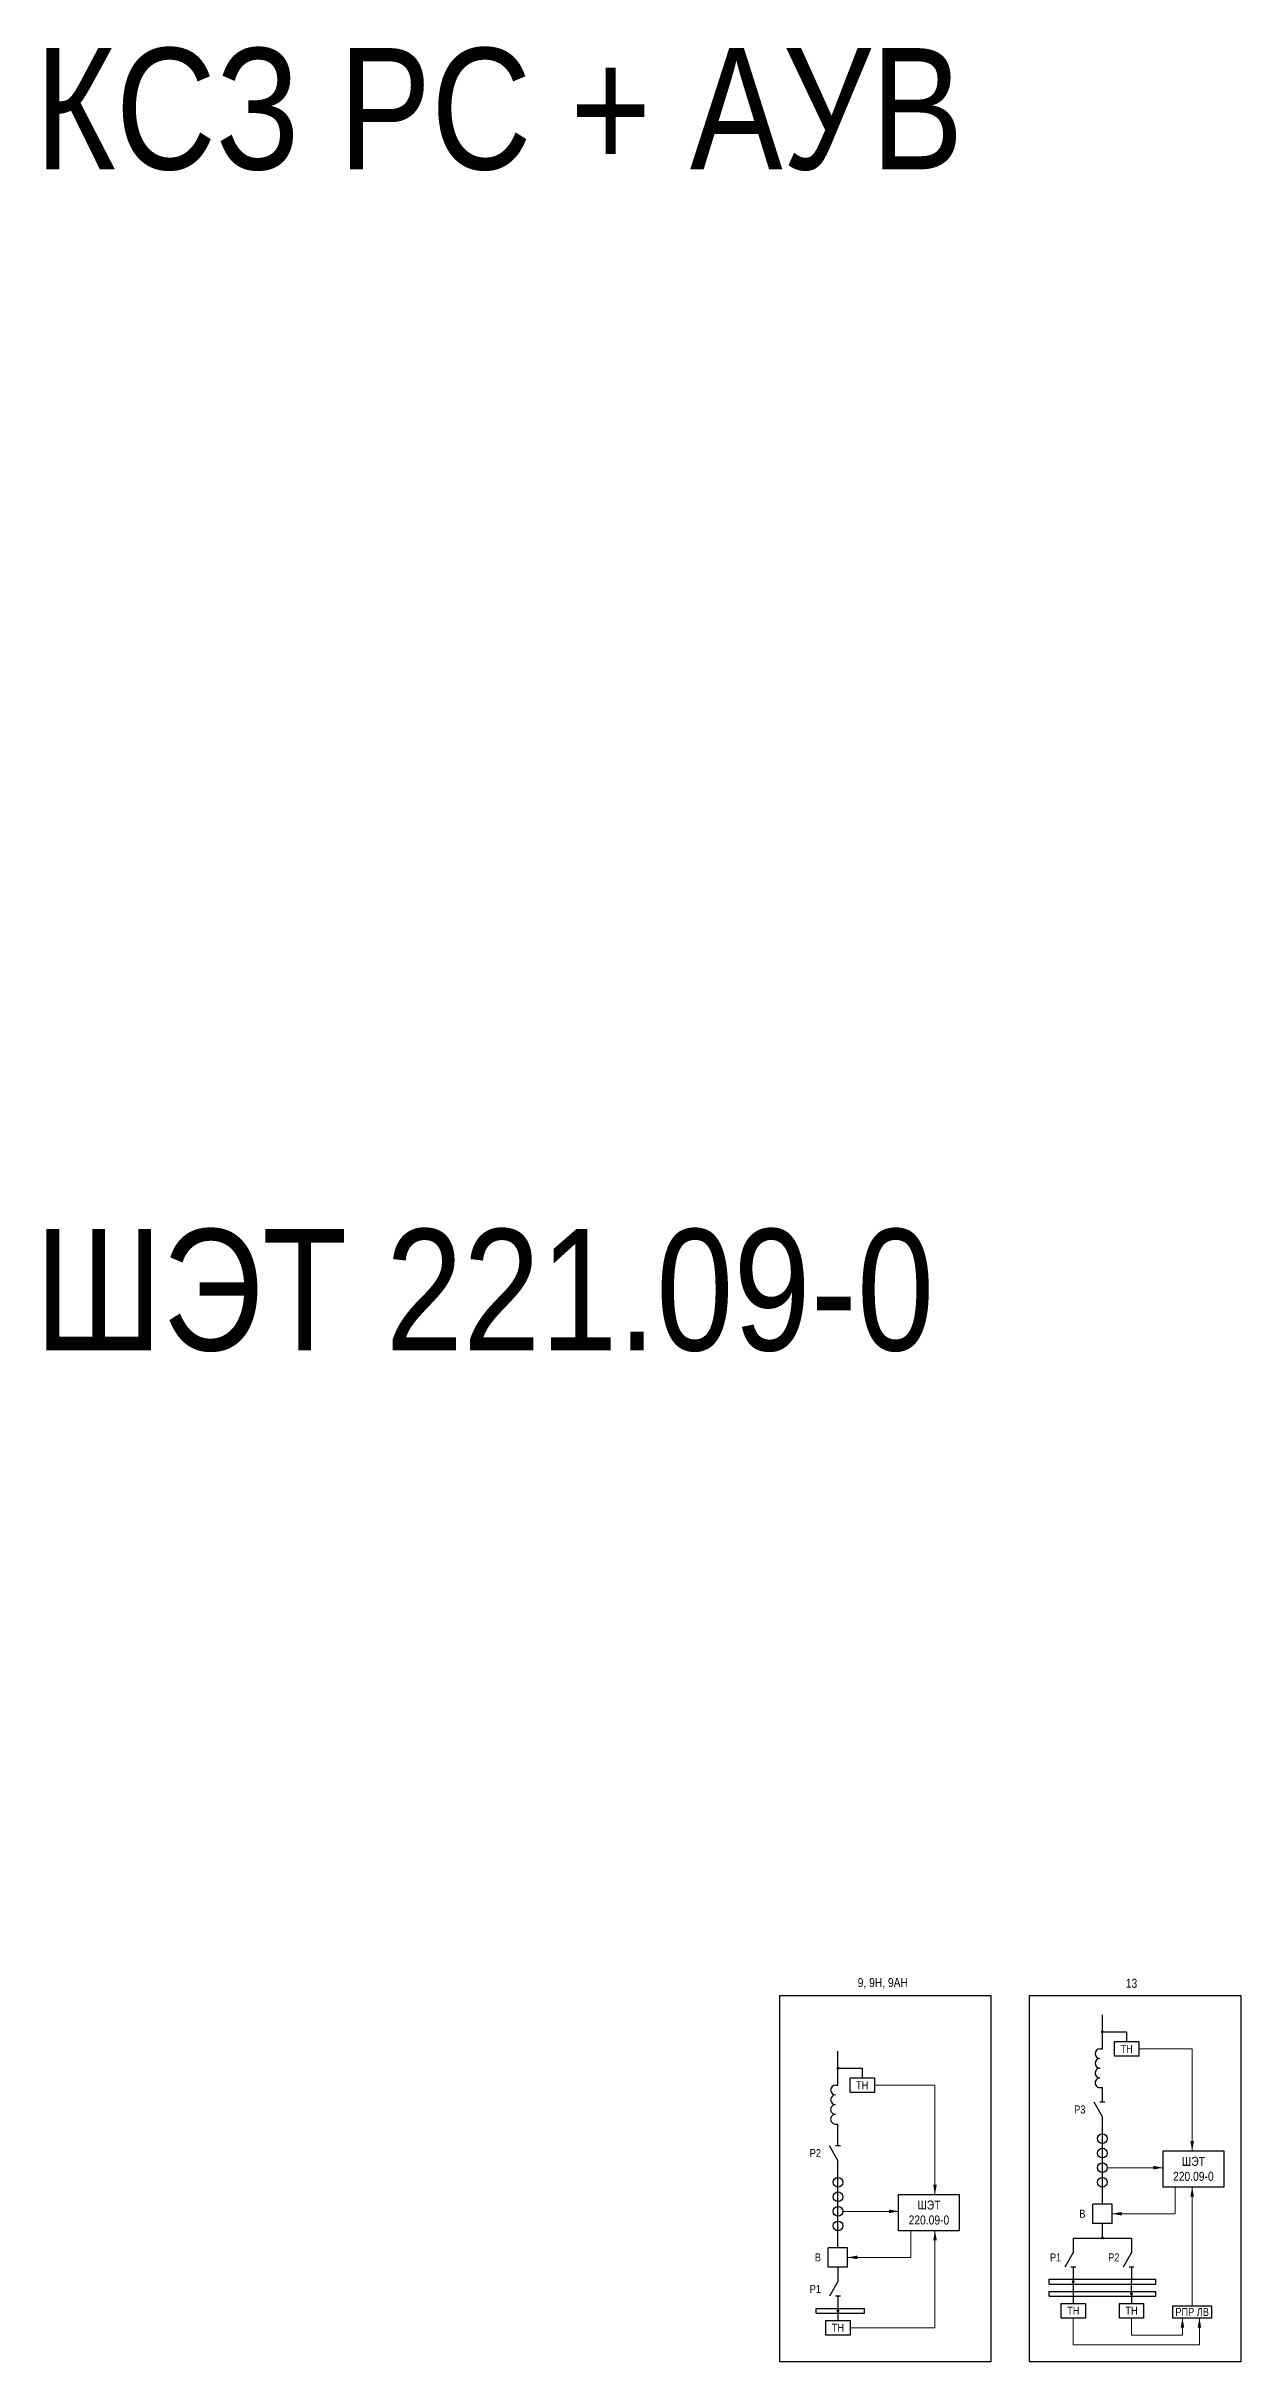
# Model space of a CAD drawing. Header units: millimetres. Extents: x -14593 to 14732, y -17400 to 5232.
# Drawn here: x 13896 to 14388, y -155 to 800 of the extents above; entities that cross this region are included whole.
import ezdxf
from ezdxf.enums import TextEntityAlignment as Align

# ---------------------------------------------------------------- set-up
doc = ezdxf.new("R2010")
doc.units = ezdxf.units.MM
doc.layers.add('Основная', color=7, linetype='Continuous', lineweight=30)
doc.layers.add('Тонкая', color=7, linetype='Continuous', lineweight=18)
doc.styles.add('Narrow', font='ARIALN.TTF')
doc.styles.add('Вывод', font='tahoma.ttf', dxfattribs={"height": 2.5})
doc.styles.add('Компонент', font='ARIALN.TTF', dxfattribs={"height": 3.5})

# ---------------------------------------------------------------- blocks, each defined once
blk = doc.blocks.new('*U80')
at = {"color": 0, "linetype": 'ByBlock'}
for p, q in [((0, 0), (-8, 0)), ((-8, -8), (-8, 0)), ((0, -8), (0, 0)), ((0, -8), (-8, -8))]:
    blk.add_line(p, q, dxfattribs=at)
at = {"layer": 'Основная', "style": 'Компонент'}
blk.add_attdef('ОУ', text='', height=3.5, dxfattribs=at).set_placement((-15, -3), align=Align.MIDDLE_CENTER)
blk = doc.blocks.new('*U18')
at = {"color": 0, "linetype": 'ByBlock'}
blk.add_line((0, 0), (6, 3.43), dxfattribs=at)
blk = doc.blocks.new('*U10')
at = {"color": 0}
blk.add_line((0, -1), (0, 1), dxfattribs=at)
blk = doc.blocks.new('*U79')
at = {"color": 0, "linetype": 'ByBlock'}
for p, q in [((0, 3), (0, 9)), ((0, -9), (0, -3))]:
    blk.add_line(p, q, dxfattribs=at)
at = {"color": 0, "linetype": 'ByBlock', "ltscale": 0.25, "rotation": 89.99999999999999}
for name, p in [('*U18', (0, -3)), ('*U10', (0, 3))]:
    blk.add_blockref(name, p, dxfattribs=at)
at = {"layer": 'Основная'}
for tag, height, style, p in [('ОУ', 3.5, 'Компонент', (-12, 0)), ('В1', 2.5, 'Вывод', (2, 7)), ('В2', 2.5, 'Вывод', (2, -7))]:
    blk.add_attdef(tag, text='', height=height, dxfattribs=dict(at, style=style)).set_placement(p, align=Align.MIDDLE_CENTER)
blk = doc.blocks.new('*U81')
at = {"color": 0, "linetype": 'ByBlock'}
for p, q in [((0, 9), (0, 3)), ((0, -3), (0, -9))]:
    blk.add_line(p, q, dxfattribs=at)
at = {"color": 0, "linetype": 'ByBlock', "ltscale": 0.25, "xscale": -1, "rotation": 90}
for name, p in [('*U18', (0, 3)), ('*U10', (0, -3))]:
    blk.add_blockref(name, p, dxfattribs=at)
at = {"layer": 'Основная'}
for tag, height, style, p in [('ОУ', 3.5, 'Компонент', (-12, 0)), ('В2', 2.5, 'Вывод', (2, 7)), ('В1', 2.5, 'Вывод', (2, -7))]:
    blk.add_attdef(tag, text='', height=height, dxfattribs=dict(at, style=style)).set_placement(p, align=Align.MIDDLE_CENTER)
blk = doc.blocks.new('*U82')
at = {"color": 0, "linetype": 'ByBlock'}
for p, q in [((0, 0), (20, 0)), ((0, -2), (0, 0)), ((20, -2), (20, 0)), ((0, -2), (20, -2))]:
    blk.add_line(p, q, dxfattribs=at)
at = {"layer": 'Основная', "style": 'Компонент'}
blk.add_attdef('ОШ', text='', height=3.5, dxfattribs=at).set_placement((6, 4), align=Align.MIDDLE_CENTER)
blk = doc.blocks.new('*U86')
at = {"linetype": 'ByBlock'}
blk.add_circle((0, 0), 2, dxfattribs=at)
at = {"layer": 'Основная', "color": 0, "linetype": 'ByBlock', "lineweight": -2}
blk.add_line((0, -3), (0, 3), dxfattribs=at)
at = {"layer": 'Основная', "linetype": 'ByBlock', "style": 'Компонент'}
blk.add_attdef('ОУ', text='', height=3.5, dxfattribs=at).set_placement((-6, 0), align=Align.MIDDLE_CENTER)
blk = doc.blocks.new('*U83')
at = {"ltscale": 0.25}
for p, q in [((0, 8), (1, 8)), ((0, -8), (1, -8))]:
    blk.add_line(p, q, dxfattribs=at)
for centre, major_axis, start_param, end_param in [((0, -2), (-2, 0), 4.712389, 7.853982), ((0, 6), (0, -2), 3.141593, 6.283185), ((0, 2), (0, -2), 3.141593, 6.283185), ((0, -6), (-2, 0), 4.712389, 7.853982)]:
    blk.add_ellipse(centre, major_axis=major_axis, ratio=1, start_param=start_param, end_param=end_param, dxfattribs=at)
at = {"layer": 'Основная'}
for tag, height, style, p in [('ОУ', 3.5, 'Компонент', (-6, 0)), ('В1', 2.5, 'Вывод', (5, 6)), ('В2', 2.5, 'Вывод', (5, -6))]:
    blk.add_attdef(tag, text='', height=height, dxfattribs=dict(at, style=style)).set_placement(p, align=Align.MIDDLE_CENTER)
blk = doc.blocks.new('*U163')
at = {"color": 0, "linetype": 'ByBlock'}
for p, q in [((0, 0), (44, 0)), ((0, -2), (0, 0)), ((44, -2), (44, 0)), ((0, -2), (44, -2))]:
    blk.add_line(p, q, dxfattribs=at)
at = {"layer": 'Основная', "style": 'Компонент'}
blk.add_attdef('ОШ', text='', height=3.5, dxfattribs=at).set_placement((6, 4), align=Align.MIDDLE_CENTER)

msp = doc.modelspace()

# ---------------------------------------------------------------- linework, layer by layer
at = {"layer": 'Основная', "color": 3}
for points in [[(14198, -4), (14285, -4), (14285, -155), (14198, -155)], [(14301, -4), (14388, -4), (14388, -155), (14301, -155)]]:
    msp.add_lwpolyline(points, close=True, dxfattribs=at)
at = {"layer": 'Основная', "ltscale": 0.25, "const_width": 0.6}
for points in [[(14330.7, -19, 1), (14331.3, -19, 1)], [(14221.7, -34, 1), (14222.3, -34, 1)], [(14330.7, -104, 1), (14331.3, -104, 1)], [(14318.7, -122, 1), (14319.3, -122, 1)], [(14221.7, -134, 1), (14222.3, -134, 1)], [(14342.7, -127, 1), (14343.3, -127, 1)]]:
    msp.add_lwpolyline(points, format="xyb", close=True, dxfattribs=at)
at = {"layer": 'Основная'}
for points in [[(14331, -26), (14331, -12)], [(14331, -19), (14341, -19)], [(14341, -19), (14341, -23)], [(14222, -41), (14222, -27)], [(14222, -34), (14232, -34)], [(14232, -34), (14232, -38)], [(14222, -60), (14222, -57)], [(14331, -90), (14331, -84)], [(14222, -108), (14222, -102)], [(14319, -104), (14343, -104)], [(14331, -104), (14331, -98)], [(14319, -122), (14319, -131)], [(14343, -127), (14343, -122)], [(14343, -127), (14343, -131)], [(14222, -134), (14222, -138)]]:
    msp.add_lwpolyline(points, dxfattribs=at)
for points in [[(14336, -23), (14346, -23), (14346, -29), (14336, -29)], [(14227, -38), (14237, -38), (14237, -44), (14227, -44)], [(14356, -68), (14381, -68), (14381, -83), (14356, -83)], [(14247, -86), (14272, -86), (14272, -101), (14247, -101)], [(14314, -131), (14324, -131), (14324, -137), (14314, -137)], [(14338, -131), (14348, -131), (14348, -137), (14338, -137)], [(14360, -132), (14376, -132), (14376, -137), (14360, -137)], [(14217, -138), (14227, -138), (14227, -144), (14217, -144)]]:
    msp.add_lwpolyline(points, close=True, dxfattribs=at)
at = {"layer": 'Тонкая'}
for points in [[(14346, -26), (14368, -26)], [(14368, -26), (14368, -68)], [(14237, -41), (14262, -41)], [(14262, -41), (14262, -86)], [(14333, -75), (14356, -75)], [(14361, -83), (14361, -94), (14335, -94)], [(14368, -83), (14368, -132)], [(14224, -93), (14247, -93)], [(14252, -101), (14252, -112), (14226, -112)], [(14262, -141), (14262, -101)], [(14227, -141), (14262, -141)], [(14319, -137), (14319, -148)], [(14343, -137), (14343, -144)], [(14364, -144), (14364, -137)], [(14371, -148), (14371, -137)], [(14371, -148), (14319, -148)], [(14343, -144), (14364, -144)]]:
    msp.add_lwpolyline(points, dxfattribs=at)
at = {"layer": 'Тонкая', "ltscale": 0.3}
for points in [[(14368, -68, 0, 1.5, 0), (14368, -64, 0, 0, 0)], [(14356, -75, 0, 1.5, 0), (14352, -75, 0, 0, 0)], [(14262, -86, 0, 1.5, 0), (14262, -82, 0, 0, 0)], [(14368, -83, 0, 1.5, 0), (14368, -87, 0, 0, 0)], [(14247, -93, 0, 1.5, 0), (14243, -93, 0, 0, 0)], [(14335, -94, 0, 1.5, 0), (14339, -94, 0, 0, 0)], [(14262, -101, 0, 1.5, 0), (14262, -105, 0, 0, 0)], [(14226, -112, 0, 1.5, 0), (14230, -112, 0, 0, 0)], [(14364, -137, 0, 1.5, 0), (14364, -141, 0, 0, 0)], [(14371, -137, 0, 1.5, 0), (14371, -141, 0, 0, 0)]]:
    msp.add_lwpolyline(points, format="xyseb", dxfattribs=at)

# ---------------------------------------------------------------- block references
at = {"layer": 'Основная', "ltscale": 0.35}
for p in [(14330, -34), (14221, -49)]:
    msp.add_blockref('*U83', p, dxfattribs=at)
at = {"layer": 'Основная', "ltscale": 0.25}
for name, p in [('*U79', (14331, -51)), ('*U79', (14222, -69)), ('*U86', (14331, -63)), ('*U86', (14331, -69)), ('*U86', (14331, -75)), ('*U86', (14222, -81)), ('*U86', (14222, -87)), ('*U86', (14331, -81)), ('*U86', (14222, -93)), ('*U80', (14335, -90)), ('*U86', (14222, -99)), ('*U81', (14319, -113)), ('*U81', (14343, -113)), ('*U80', (14226, -108)), ('*U81', (14222, -125)), ('*U163', (14309, -121)), ('*U82', (14213, -133)), ('*U163', (14309, -126))]:
    msp.add_blockref(name, p, dxfattribs=at)

# ---------------------------------------------------------------- texts
at = {"layer": 'Основная', "color": 2, "style": 'Narrow'}
for s, p in [('КСЗ РС + АУВ', (13891, 749)), ('ШЭТ 221.09-0', (13891, 262))]:
    msp.add_text(s, height=50, dxfattribs=at).set_placement(p)
at = {"layer": 'Основная', "style": 'Narrow'}
for s, p in [('Р3', (14324, -51)), ('Р2', (14215, -69)), ('В', (14324, -94)), ('В', (14215, -112)), ('Р1', (14314, -112)), ('Р2', (14338, -112)), ('Р1', (14215, -125))]:
    msp.add_text(s, height=3.3, dxfattribs=at).set_placement(p, align=Align.MIDDLE_RIGHT)
at = {"layer": 'Основная', "color": 3, "char_height": 3.7, "attachment_point": 5, "style": 'Narrow'}
for s, insert, width in [('9, 9Н, 9АН', (14240.5, 1), 73), ('13', (14343, 1), 25)]:
    msp.add_mtext(s, dxfattribs=dict(at, insert=insert, width=width))
at = {"layer": 'Основная', "attachment_point": 5, "style": 'Narrow'}
for s, insert, char_height, width in [('ТН', (14341, -26), 3.3, 10), ('ТН', (14232, -41), 3.3, 10), ('ШЭТ 220.09-0', (14368.5, -75.5), 3.7, 25), ('ШЭТ 220.09-0', (14259.5, -93.5), 3.7, 25), ('ТН', (14319, -134), 3.3, 10), ('ТН', (14343, -134), 3.3, 10), ('РПР ЛВ', (14368, -134.5), 3.3, 16), ('ТН', (14222, -141), 3.3, 10)]:
    msp.add_mtext(s, dxfattribs=dict(at, insert=insert, char_height=char_height, width=width))

doc.saveas('drawing.dxf')
